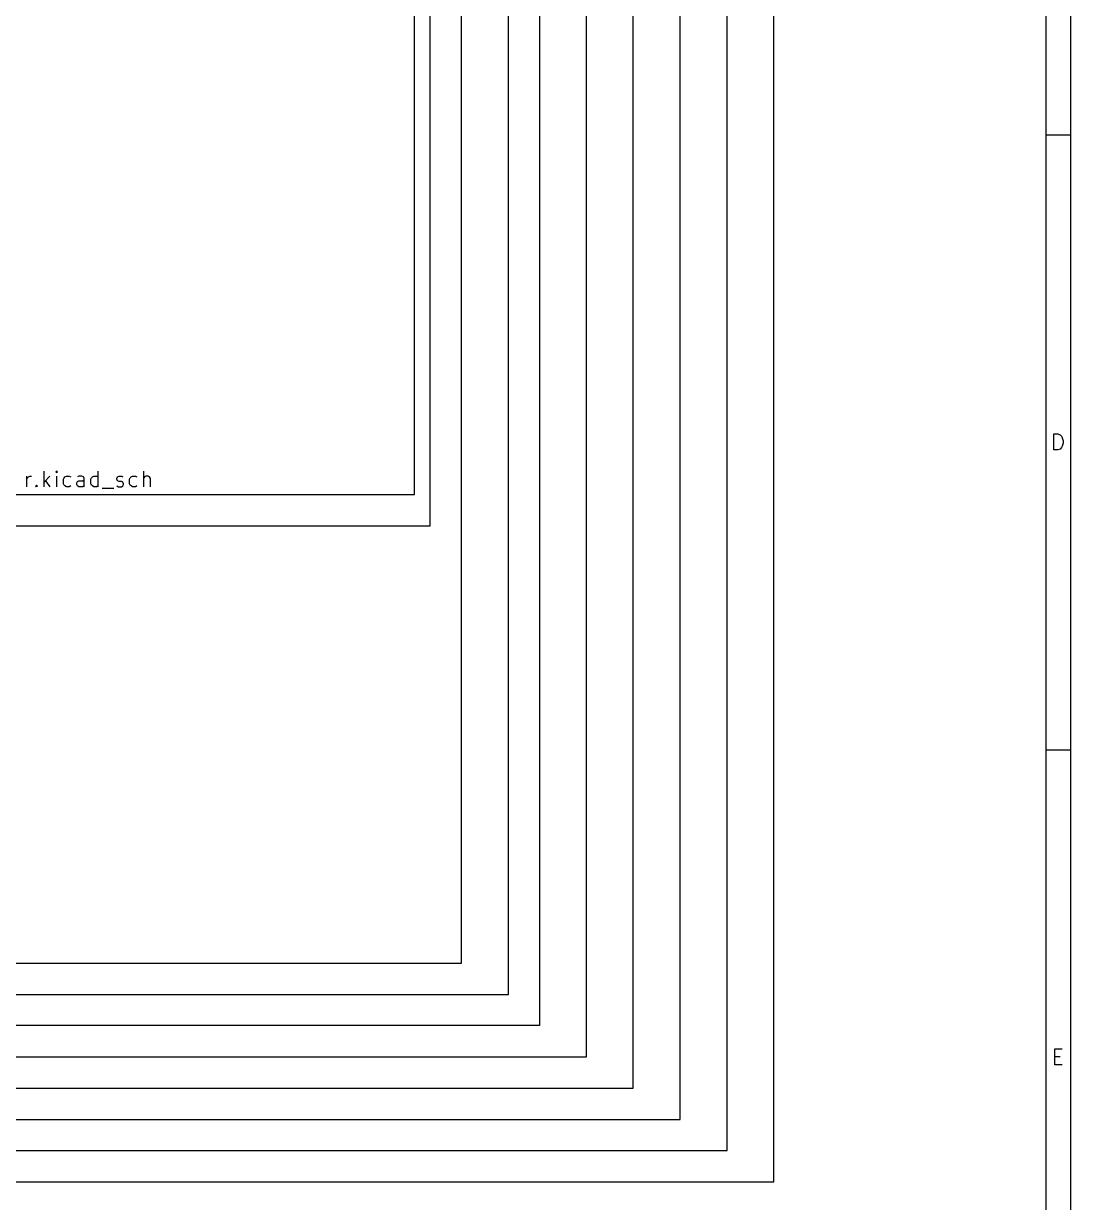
# Model space of a CAD drawing. Extents: x 0.4 to 11.3, y -16.1 to -0.4.
# Drawn here: x 7.948 to 11.299, y -9.716 to -5.942 of the extents above; entities that cross this region are included whole.
import ezdxf

# ---------------------------------------------------------------- set-up
doc = ezdxf.new("R2010")
doc.units = 0
doc.header["$MEASUREMENT"] = 0
for name, color, linetype in [('BROWN2', 54, 'CONTINUOUS'), ('GREEN3', 91, 'CONTINUOUS'), ('RED2', 1, 'CONTINUOUS')]:
    doc.layers.add(name, color=color, linetype=linetype)

msp = doc.modelspace()

# ---------------------------------------------------------------- linework, layer by layer
at = {"layer": 'BROWN2', "linetype": 'CONTINUOUS'}
for p, q in [((7.9589, -7.4246), (7.9589, -7.3912)), ((7.9589, -7.4008), (7.9612, -7.396)), ((7.9612, -7.396), (7.9636, -7.3936)), ((7.9636, -7.3936), (7.9684, -7.3912)), ((7.9684, -7.3912), (7.9731, -7.3912)), ((8.0136, -7.4246), (8.0136, -7.3746)), ((8.0327, -7.3912), (8.0136, -7.4103)), ((8.0541, -7.3746), (8.0517, -7.3769)), ((8.0517, -7.3769), (8.0541, -7.3793)), ((8.0565, -7.3769), (8.0541, -7.3746)), ((8.0541, -7.3746), (8.0541, -7.3793)), ((8.0541, -7.3793), (8.0565, -7.3769)), ((8.0541, -7.4246), (8.0541, -7.3912)), ((8.0755, -7.4008), (8.0779, -7.396)), ((8.0779, -7.396), (8.0803, -7.3936)), ((8.0803, -7.3936), (8.0851, -7.3912)), ((8.0851, -7.3912), (8.0946, -7.3912)), ((8.0946, -7.3912), (8.0993, -7.3936)), ((8.1255, -7.3912), (8.1208, -7.3936)), ((8.1351, -7.3912), (8.1255, -7.3912)), ((8.1398, -7.3936), (8.1351, -7.3912)), ((8.1422, -7.3984), (8.1398, -7.3936)), ((8.1636, -7.4008), (8.166, -7.396)), ((8.166, -7.396), (8.1684, -7.3936)), ((8.1684, -7.3936), (8.1732, -7.3912)), ((8.1732, -7.3912), (8.1827, -7.3912)), ((8.1827, -7.3912), (8.1874, -7.3936)), ((8.1874, -7.4246), (8.1874, -7.3746)), ((8.247, -7.3984), (8.2493, -7.3936)), ((8.2493, -7.3936), (8.2541, -7.3912)), ((8.2541, -7.3912), (8.2612, -7.3912)), ((8.2612, -7.3912), (8.266, -7.3936)), ((8.2874, -7.4008), (8.2898, -7.396)), ((8.2898, -7.396), (8.2922, -7.3936)), ((8.2922, -7.3936), (8.297, -7.3912)), ((8.297, -7.3912), (8.3065, -7.3912)), ((8.3065, -7.3912), (8.3112, -7.3936)), ((8.3327, -7.4246), (8.3327, -7.3746)), ((8.3351, -7.3936), (8.3327, -7.396)), ((8.3398, -7.3912), (8.3351, -7.3936)), ((8.347, -7.3912), (8.3398, -7.3912)), ((8.3517, -7.3936), (8.347, -7.3912)), ((8.3541, -7.3984), (8.3517, -7.3936)), ((7.9874, -7.4222), (7.9898, -7.4198)), ((7.9898, -7.4246), (7.9874, -7.4222)), ((7.9898, -7.4198), (7.9922, -7.4222)), ((7.9898, -7.4198), (7.9898, -7.4246)), ((7.9922, -7.4222), (7.9898, -7.4246)), ((8.0184, -7.4055), (8.0327, -7.4246)), ((8.0755, -7.415), (8.0755, -7.4008)), ((8.0779, -7.4198), (8.0755, -7.415)), ((8.0803, -7.4222), (8.0779, -7.4198)), ((8.0851, -7.4246), (8.0803, -7.4222)), ((8.0946, -7.4246), (8.0851, -7.4246)), ((8.0993, -7.4222), (8.0946, -7.4246)), ((8.1184, -7.4127), (8.1208, -7.4079)), ((8.1184, -7.4174), (8.1184, -7.4127)), ((8.1208, -7.4222), (8.1184, -7.4174)), ((8.1208, -7.4079), (8.1255, -7.4055)), ((8.1255, -7.4246), (8.1208, -7.4222)), ((8.1255, -7.4055), (8.1374, -7.4055)), ((8.1374, -7.4246), (8.1255, -7.4246)), ((8.1374, -7.4055), (8.1422, -7.4031)), ((8.1422, -7.4222), (8.1374, -7.4246)), ((8.1422, -7.4246), (8.1422, -7.3984)), ((8.1636, -7.415), (8.1636, -7.4008)), ((8.166, -7.4198), (8.1636, -7.415)), ((8.1684, -7.4222), (8.166, -7.4198)), ((8.1732, -7.4246), (8.1684, -7.4222)), ((8.1827, -7.4246), (8.1732, -7.4246)), ((8.1874, -7.4222), (8.1827, -7.4246)), ((8.1993, -7.4293), (8.2374, -7.4293)), ((8.247, -7.4008), (8.247, -7.3984)), ((8.2493, -7.4055), (8.247, -7.4008)), ((8.247, -7.4222), (8.2517, -7.4246)), ((8.2541, -7.4079), (8.2493, -7.4055)), ((8.2517, -7.4246), (8.2612, -7.4246)), ((8.2612, -7.4079), (8.2541, -7.4079)), ((8.266, -7.4103), (8.2612, -7.4079)), ((8.2612, -7.4246), (8.266, -7.4222)), ((8.2684, -7.415), (8.266, -7.4103)), ((8.266, -7.4222), (8.2684, -7.4174)), ((8.2684, -7.4174), (8.2684, -7.415)), ((8.2874, -7.415), (8.2874, -7.4008)), ((8.2898, -7.4198), (8.2874, -7.415)), ((8.2922, -7.4222), (8.2898, -7.4198)), ((8.297, -7.4246), (8.2922, -7.4222)), ((8.3065, -7.4246), (8.297, -7.4246)), ((8.3112, -7.4222), (8.3065, -7.4246)), ((8.3541, -7.4246), (8.3541, -7.3984))]:
    msp.add_line(p, q, dxfattribs=at)
at = {"layer": 'GREEN3', "linetype": 'CONTINUOUS'}
for p, q in [((10.35, -9.65), (10.35, -1.05)), ((10.2, -9.55), (10.2, -1.15)), ((10.05, -9.45), (10.05, -1.25)), ((9.9, -9.35), (9.9, -2.05)), ((9.75, -9.25), (9.75, -2.15)), ((9.6, -3.35), (9.6, -9.15)), ((9.5, -9.05), (9.5, -3.45)), ((9.35, -8.95), (9.35, -3.55)), ((9.25, -7.55), (9.25, -4.2)), ((9.2, -7.45), (9.2, -4.3)), ((3.3, -7.45), (9.2, -7.45)), ((3.4, -7.55), (9.25, -7.55)), ((3.4, -8.95), (9.35, -8.95)), ((2.8, -9.05), (9.5, -9.05)), ((9.6, -9.15), (2.7, -9.15)), ((2.6, -9.25), (9.75, -9.25)), ((2.5, -9.35), (9.9, -9.35)), ((3.3, -9.45), (10.05, -9.45)), ((3.2, -9.55), (10.2, -9.55)), ((3.1, -9.65), (10.35, -9.65))]:
    msp.add_line(p, q, dxfattribs=at)
at = {"layer": 'RED2', "linetype": 'CONTINUOUS'}
for p, q in [((11.2993, -0.3937), (11.2993, -16.1413)), ((11.2206, -0.4724), (11.2206, -16.0626)), ((11.2993, -6.2992), (11.2206, -6.2992)), ((11.2465, -7.3068), (11.2465, -7.2557)), ((11.2465, -7.2557), (11.2587, -7.2557)), ((11.2587, -7.2557), (11.266, -7.2581)), ((11.266, -7.2581), (11.2709, -7.263)), ((11.2709, -7.263), (11.2733, -7.2678)), ((11.2733, -7.2678), (11.2758, -7.2776)), ((11.2758, -7.2776), (11.2758, -7.2849)), ((11.2587, -7.3068), (11.2465, -7.3068)), ((11.266, -7.3044), (11.2587, -7.3068)), ((11.2709, -7.2995), (11.266, -7.3044)), ((11.2733, -7.2946), (11.2709, -7.2995)), ((11.2758, -7.2849), (11.2733, -7.2946)), ((11.2993, -8.2677), (11.2206, -8.2677)), ((11.249, -9.2753), (11.249, -9.2242)), ((11.249, -9.2242), (11.2733, -9.2242)), ((11.249, -9.2485), (11.266, -9.2485)), ((11.2733, -9.2753), (11.249, -9.2753))]:
    msp.add_line(p, q, dxfattribs=at)

doc.saveas('drawing.dxf')
